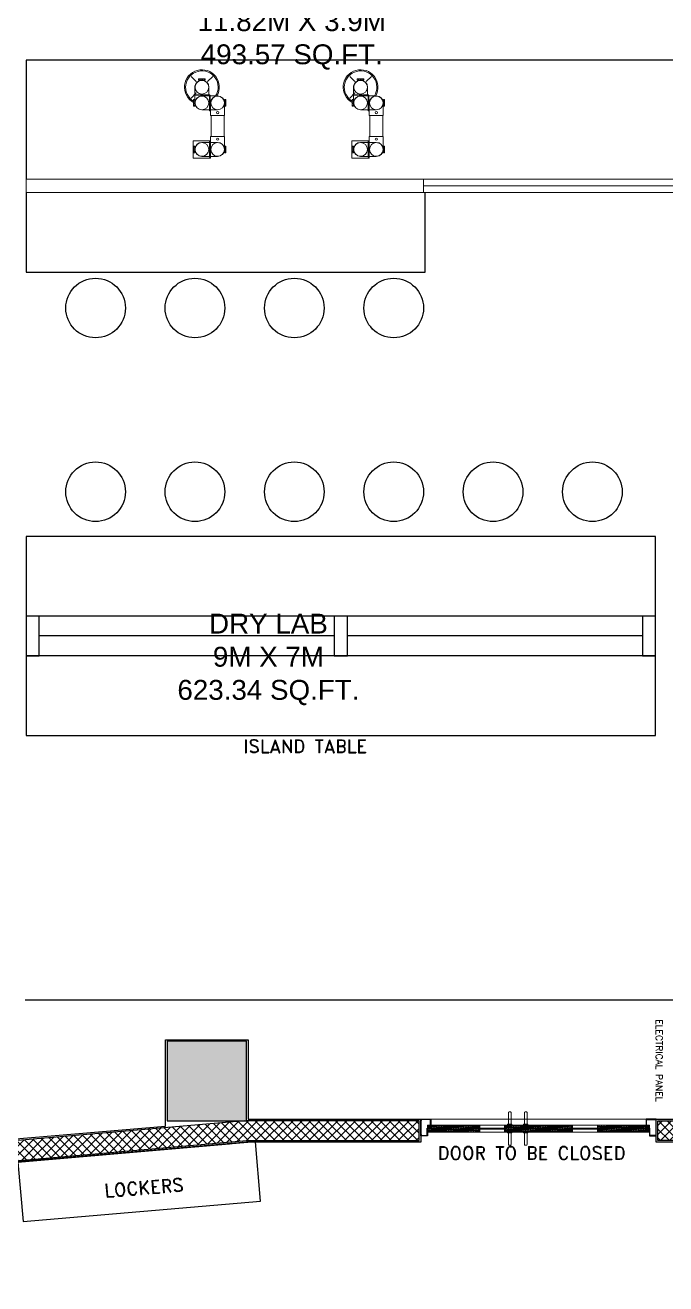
# Model space of a CAD drawing. Header units: millimetres. Extents: x -661525 to 498941, y 282148 to 1359693.
# Drawn here: x -242110 to -237275, y 608664 to 618165 of the extents above; entities that cross this region are included whole.
import ezdxf

# ---------------------------------------------------------------- set-up
doc = ezdxf.new("R2010")
doc.units = ezdxf.units.MM
doc.header["$LTSCALE"] = 2.5
doc.layers.get('0').update_dxf_attribs({"linetype": 'CONTINUOUS'})
doc.layers.get('DEFPOINTS').update_dxf_attribs({"linetype": 'CONTINUOUS'})
for name, color, linetype in [('A-ANNO-TEXT', 7, 'CONTINUOUS'), ('A-COLS', 7, 'CONTINUOUS'), ('A-COLS-PATT', 252, 'CONTINUOUS'), ('A-DOOR-JAMB', 8, 'CONTINUOUS'), ('A-WALL-2', 8, 'CONTINUOUS'), ('A-WALL-PATT-150', 8, 'CONTINUOUS'), ('A-WALL-PLAS', 8, 'CONTINUOUS'), ('DEMOLATION', 1, 'CONTINUOUS'), ('I-FURN', 14, 'CONTINUOUS')]:
    doc.layers.add(name, color=color, linetype=linetype)
for name, color, linetype, lineweight in [('DOORS', 10, 'CONTINUOUS', 9), ('EQUIPMENT', 8, 'CONTINUOUS', 9), ('partition', 6, 'CONTINUOUS', 18)]:
    doc.layers.add(name, color=color, linetype=linetype, lineweight=lineweight)
doc.styles.add('ROMAND', font='ROMAND')
pattern_1 = [(45.67827104, (1164065.1954, 690926.72), (-4.542966336, 4.43665999), []), (45.67827104, (1164069.685, 690926.773), (-4.542966336, 4.43665999), [7.937499506, -1.587499901, 0, -1.587499901])]
pattern_2 = [(90.678271, (1164079.775, 690926.72), (-12.69910933, -0.15033988), []), (90.678271, (1164086.05, 690933.145), (-12.69910933, -0.15033988), [6.349999605, -3.1749998])]
pattern_3 = [(90.678271, (1164065.194, 690926.719), (-12.69910933, -0.15033988), []), (90.678271, (1164071.469, 690933.144), (-12.69910933, -0.15033988), [6.349999605, -3.1749998])]
pattern_4 = [(180.67827104, (1164083.3507, 690923.2287), (0.028188727, -2.381083), []), (180.67827104, (1164082.146, 690924.4052), (0.028188727, -2.381083), [0, -2.381249852])]
pattern_5 = [(180.67827104, (1164065.1943, 690926.7188), (0.028188727, -2.381083), []), (180.67827104, (1164063.9897, 690927.8952), (0.028188727, -2.381083), [0, -2.381249852])]
pattern_6 = [(180.67827104, (1164065.1954, 690926.72), (0.028188727, -2.381083), []), (180.67827104, (1164063.9908, 690927.8964), (0.028188727, -2.381083), [0, -2.381249852])]

# ---------------------------------------------------------------- blocks, each defined once
blk = doc.blocks.new('door frame')
at = {"layer": 'A-DOOR-JAMB'}
blk.add_lwpolyline([(265482.3, 912565.9), (265492.3, 912565.9), (265492.3, 912563.9), (265484.3, 912563.9), (265484.3, 912517.9), (265539.3, 912517.9), (265539.3, 912492.9), (265605.3, 912492.9), (265605.3, 912563.9), (265597.3, 912563.9), (265597.3, 912565.9), (265607.3, 912565.9), (265607.3, 912490.9), (265537.3, 912490.9), (265537.3, 912515.9), (265482.3, 912515.9), (265482.3, 912565.9)], dxfattribs=at)
at = {"layer": 'DEFPOINTS'}
blk.add_lwpolyline([(265492.3, 912565.9), (265597.3, 912565.9)], dxfattribs=at)
blk = doc.blocks.new('DOOR HANDLE IN PLAN')
at = {"color": 0, "ltscale": 25}
for p, q in [((62658.6, 114796), (62658.6, 114806)), ((62663.6, 114811), (62758.6, 114811)), ((62758.6, 114791), (62663.6, 114791)), ((62752.6, 114817), (62758.6, 114817)), ((62752.6, 114817), (62752.6, 114785)), ((62752.6, 114785), (62758.6, 114785))]:
    blk.add_line(p, q, dxfattribs=at)
for centre, start, end in [((62663.6, 114806), 90, 180), ((62663.6, 114796), 180, 270)]:
    blk.add_arc(centre, 5, start, end, dxfattribs=at)
blk = doc.blocks.new('UJUJUJU')
at = {"color": 1, "lineweight": 0, "ltscale": 2}
for p, q in [((-63.2, 16.6), (-54.1, 16.6)), ((-63.2, 4.5), (-54.1, 4.5)), ((-51.4, 8.8), (-54.1, 8.8)), ((57.1, 52.7), (0, 52.7)), ((57.1, 59.4), (57.1, -59.4)), ((57.1, 59.4), (61.3, 59.4)), ((59.2, 59.4), (59.2, -59.4)), ((61.3, 59.4), (61.3, -59.4)), ((61.3, 52.7), (118.5, 52.7)), ((169.8, 8.8), (172.5, 8.8)), ((181.6, 16.6), (172.5, 16.6)), ((181.6, 4.5), (172.5, 4.5)), ((-63.2, -4.5), (-54.1, -4.5)), ((-63.2, -16.8), (-54.1, -16.8)), ((-51.4, -8.8), (-54.1, -8.8)), ((-52.7, -97.8), (-52.7, -8.8)), ((57.1, -52.7), (0, -52.7)), ((52.7, -97.8), (52.7, -65.8)), ((57.1, -59.4), (61.3, -59.4)), ((61.3, -52.7), (118.5, -52.7)), ((169.8, -8.8), (172.5, -8.8)), ((181.6, -4.5), (172.5, -4.5)), ((181.6, -16.8), (172.5, -16.8)), ((52.7, -97.8), (-52.7, -97.8)), ((-49.2, -97.8), (-49.2, -257.1)), ((49.2, -97.8), (49.2, -257.1)), ((-52.7, -351.1), (-52.7, -257.1)), ((52.7, -257.1), (-52.7, -257.1)), ((52.7, -351.1), (52.7, -257.1)), ((-63.2, -334.3), (-54.1, -334.3)), ((-63.2, -346.6), (-54.1, -346.6)), ((-63.2, -355.6), (-54.1, -355.6)), ((-63.2, -367.7), (-54.1, -367.7)), ((-51.4, -342.3), (-54.1, -342.3)), ((-51.4, -359.9), (-54.1, -359.9)), ((52.7, -298.4), (0, -298.4)), ((57.1, -298.4), (52.7, -298.4)), ((61.3, -291.7), (57.1, -291.7)), ((57.1, -410.5), (57.1, -291.7)), ((59.2, -410.5), (59.2, -291.7)), ((61.3, -410.5), (61.3, -291.7)), ((118.5, -298.4), (61.3, -298.4)), ((169.8, -342.3), (172.5, -342.3)), ((169.8, -359.9), (172.5, -359.9)), ((171.1, -359.9), (171.1, -408.2)), ((181.6, -334.3), (172.5, -334.3)), ((181.6, -346.6), (172.5, -346.6)), ((181.6, -355.6), (172.5, -355.6)), ((181.6, -367.7), (172.5, -367.7)), ((57.1, -403.8), (0, -403.8)), ((61.3, -410.5), (57.1, -410.5)), ((59.1, -410.5), (59.1, -412.4)), ((177.8, -412.4), (59.1, -412.4)), ((118.5, -403.8), (61.3, -403.8)), ((177.8, -408.2), (61.3, -408.2)), ((177.8, -410.3), (61.3, -410.3)), ((65.8, -412.4), (65.8, -469.6)), ((200.4, -387.6), (160.7, -427.3)), ((171.1, -412.4), (171.1, -469.6)), ((177.8, -408.2), (177.8, -412.4)), ((76.2, -511.8), (36.5, -551.5)), ((101.7, -532.7), (101.7, -523.6)), ((109.7, -520.9), (109.7, -523.6)), ((114, -532.7), (114, -523.6)), ((122.9, -532.7), (122.9, -523.6)), ((127.2, -520.9), (127.2, -523.6)), ((135, -532.7), (135, -523.6)), ((160.7, -511.8), (200.4, -551.5))]:
    blk.add_line(p, q, dxfattribs=at)
for points in [[(-54.1, -25.5), (-63.2, -25.5), (-63.2, 25.5), (-54.1, 25.5)], [(52.6, 65.8), (184.3, 65.8), (184.3, -65.8), (52.6, -65.8)], [(172.5, -25.5), (181.6, -25.5), (181.6, 25.5), (172.5, 25.5)], [(-54.1, -325.6), (-63.2, -325.6), (-63.2, -376.6), (-54.1, -376.6)], [(172.5, -325.6), (181.6, -325.6), (181.6, -376.6), (172.5, -376.6)], [(92.9, -523.6), (92.9, -532.7), (144, -532.7), (144, -523.6)]]:
    blk.add_lwpolyline(points, close=True, dxfattribs=at)
for centre, radius in [((0, 0), 51.4), ((118.5, 0), 51.4), ((0, -77.5), 8.42), ((0, -277.5), 8.42), ((0, -351.1), 51.4), ((118.5, -351.1), 51.4), ((118.5, -469.6), 51.4)]:
    blk.add_circle(centre, radius, dxfattribs=at)
for centre, radius, start, end in [((0, 0), 52.7, 90, 270), ((118.5, 0), 52.7, 270, 90), ((0, -351.1), 52.7, 90, 270), ((0, -351.1), 52.7, 180, 0), ((118.5, -469.6), 131.7, 150.03181, 61.32248), ((118.5, -469.6), 122.9, 147.64259, 59.05891), ((118.5, -351.1), 52.7, 270, 90), ((118.5, -469.6), 52.7, 145.01226, 34.24865), ((118.5, -469.6), 52.7, 180, 0), ((118.5, -469.6), 52.7, 270, 0)]:
    blk.add_arc(centre, radius, start, end, dxfattribs=at)

msp = doc.modelspace()

# ---------------------------------------------------------------- hatches: boundary and pattern name
at = {"layer": 'A-COLS-PATT'}
h = msp.add_hatch(color=256, dxfattribs=at)
h.dxf.hatch_style = 1
h.paths.add_polyline_path([(-240439.7, 610494.6), (-241039.7, 610494.6), (-241039.7, 609894.6), (-240439.7, 609894.6)])
at = {"layer": 'A-WALL-PATT-150'}
h = msp.add_hatch(dxfattribs=at)
h.set_pattern_fill('ANSI37', color=254, scale=15, angle=360, style=0)
h.set_pattern_definition([(45, (-236439.734, 609744.8), (-33.676, 33.676), []), (135, (-236439.734, 609744.8), (-33.676, -33.676), [])])
h.paths.add_polyline_path([(-236439.7, 610241), (-236589.7, 610241), (-236589.7, 609894.8), (-236889.7, 609894.8), (-236889.7, 610241), (-237039.7, 610241), (-237039.7, 609894.8), (-237335.5, 609894.8), (-237335.5, 609744.8), (-236589.2, 609744.8), (-236439.7, 609744.8)])
h = msp.add_hatch(dxfattribs=at)
h.set_pattern_fill('ANSI37', color=254, scale=15, angle=360, style=0)
h.set_pattern_definition([(45, (95585.91, -161090.75), (-33.6759605, 33.6759605), []), (135, (95585.91, -161090.75), (-33.6759605, -33.6759605), [])])
h.paths.add_polyline_path([(-242197.2, 609743), (-242184.2, 609593.6), (-240439.7, 609744.8), (-239135.5, 609744.8), (-239135.5, 609894.8), (-240439.7, 609895.4)])
at = {"layer": 'DEMOLATION'}
h = msp.add_hatch(dxfattribs=at)
h.set_pattern_fill('ANSI31', color=3, scale=5)
h.set_pattern_definition([(45, (-237975.168, 609285.338), (-11.22532, 11.22532), [])])
h.paths.add_polyline_path([(-231460.7, 608663.9), (-229995.5, 608982.1), (-230034.3, 609163.1), (-231499.9, 608843.4)])
edge = h.paths.add_edge_path()
edge.add_line((-245954.8, 609434.2), (-245311.3, 609489.2))
edge.add_line((-245311.3, 609489.2), (-245296.4, 609317.3))
edge.add_line((-245296.4, 609317.3), (-245939.9, 609261.7))
edge.add_line((-245939.9, 609261.7), (-245951.8, 609434.4))
h.paths.add_polyline_path([(-237347.5, 609906.8), (-237347.5, 609732.8), (-237347.4, 609732.8), (-237347.4, 609906.8)])
at = {"layer": 'DOORS', "ltscale": 25}
h = msp.add_hatch(dxfattribs=at)
h.set_pattern_fill('ANSI33', color=256, scale=2.4, angle=225.67827, style=0)
h.set_pattern_definition(pattern_2)
h.paths.add_polyline_path([(-239073.4, 609860.8), (-239067.4, 609860.8), (-239067.4, 609810.8), (-239073.4, 609810.8)], flags=17)
h.paths.add_polyline_path([(-239073.4, 609810.8), (-238685.5, 609810.8), (-238685.5, 609860.8), (-239073.4, 609860.8)])
at = {"layer": 'DOORS', "linetype": 'ByBlock'}
h = msp.add_hatch(dxfattribs=at)
h.set_pattern_fill('SACNCR', color=5, scale=1.2, angle=315.67827, style=0)
h.set_pattern_definition(pattern_4)
h.paths.add_polyline_path([(-239073.4, 609860.8), (-239067.4, 609860.8), (-239067.4, 609810.8), (-239073.4, 609810.8)])
at = {"layer": 'DOORS', "ltscale": 25}
h = msp.add_hatch(dxfattribs=at)
h.set_pattern_fill('ANSI33', color=5, scale=2.4, angle=225.67827, style=0)
h.set_pattern_definition(pattern_2)
h.paths.add_polyline_path([(-239073.4, 609860.8), (-239067.4, 609860.8), (-239067.4, 609810.8), (-239073.4, 609810.8)], flags=17)
h.paths.add_polyline_path([(-239073.4, 609810.8), (-238685.5, 609810.8), (-238685.5, 609860.8), (-239073.4, 609860.8)])
at = {"layer": 'DOORS', "linetype": 'ByBlock'}
h = msp.add_hatch(dxfattribs=at)
h.set_pattern_fill('SACNCR', color=5, scale=1.2, angle=315.67827, style=0)
h.set_pattern_definition(pattern_4)
h.paths.add_polyline_path([(-239073.4, 609860.8), (-239067.4, 609860.8), (-239067.4, 609810.8), (-239073.4, 609810.8)])
at = {"layer": 'DOORS'}
h = msp.add_hatch(dxfattribs=at)
h.set_pattern_fill('SACNCR', color=34, scale=1.2, angle=315.67827, style=0)
h.set_pattern_definition(pattern_6)
h.paths.add_polyline_path([(-238685.5, 609812.8), (-238685.5, 609812.8), (-238682.5, 609812.8), (-238682.5, 609809.8), (-238679.5, 609809.8), (-238679.5, 609831.8), (-238685.5, 609831.8)])
h.paths.add_polyline_path([(-238685.5, 609858.8), (-238685.5, 609858.8), (-238682.5, 609858.8), (-238682.5, 609861.8), (-238679.5, 609861.8), (-238679.5, 609839.8), (-238685.5, 609839.8)])
h.paths.add_polyline_path([(-238485.5, 609812.8), (-238485.5, 609812.8), (-238488.5, 609812.8), (-238488.5, 609809.8), (-238491.5, 609809.8), (-238491.5, 609831.8), (-238485.5, 609831.8)])
h.paths.add_polyline_path([(-238485.5, 609858.8), (-238485.5, 609858.8), (-238488.5, 609858.8), (-238488.5, 609861.8), (-238491.5, 609861.8), (-238491.5, 609839.8), (-238485.5, 609839.8)])
at = {"layer": 'DOORS', "linetype": 'ByBlock'}
h = msp.add_hatch(dxfattribs=at)
h.set_pattern_fill('SACNCR', color=5, scale=1.2, angle=315.67827, style=0)
h.set_pattern_definition(pattern_6)
h.paths.add_polyline_path([(-238685.5, 609812.8), (-238685.5, 609812.8), (-238682.5, 609812.8), (-238682.5, 609809.8), (-238679.5, 609809.8), (-238679.5, 609831.8), (-238685.5, 609831.8)])
h.paths.add_polyline_path([(-238685.5, 609858.8), (-238685.5, 609858.8), (-238682.5, 609858.8), (-238682.5, 609861.8), (-238679.5, 609861.8), (-238679.5, 609839.8), (-238685.5, 609839.8)])
h.paths.add_polyline_path([(-238485.5, 609812.8), (-238485.5, 609812.8), (-238488.5, 609812.8), (-238488.5, 609809.8), (-238491.5, 609809.8), (-238491.5, 609831.8), (-238485.5, 609831.8)])
h.paths.add_polyline_path([(-238485.5, 609858.8), (-238485.5, 609858.8), (-238488.5, 609858.8), (-238488.5, 609861.8), (-238491.5, 609861.8), (-238491.5, 609839.8), (-238485.5, 609839.8)])
at = {"layer": 'DOORS', "ltscale": 25}
h = msp.add_hatch(dxfattribs=at)
h.set_pattern_fill('ANSI35', color=252, scale=1.2, angle=180.67827, style=0)
h.set_pattern_definition(pattern_1)
h.paths.add_polyline_path([(-238620.6, 609831.8), (-238487, 609831.8), (-238485.5, 609833.3), (-238485.5, 609838.3), (-238487, 609839.8), (-238684, 609839.8), (-238685.5, 609838.3), (-238685.5, 609833.3), (-238684, 609831.8)])
h = msp.add_hatch(dxfattribs=at)
h.set_pattern_fill('ANSI35', color=252, scale=1.2, angle=180.67827, style=0)
h.set_pattern_definition(pattern_1)
h.paths.add_polyline_path([(-238620.6, 609831.8), (-238487, 609831.8), (-238485.5, 609833.3), (-238485.5, 609838.3), (-238487, 609839.8), (-238684, 609839.8), (-238685.5, 609838.3), (-238685.5, 609833.3), (-238684, 609831.8)])
h = msp.add_hatch(dxfattribs=at)
h.set_pattern_fill('ANSI33', color=5, scale=2.4, angle=225.67827, style=0)
h.set_pattern_definition(pattern_3)
h.paths.add_polyline_path([(-238485.5, 609860.8), (-238485.5, 609810.8), (-238235.5, 609810.8), (-238235.5, 609860.8), (-238485.5, 609860.8)])
h.paths.add_polyline_path([(-238235.5, 609860.8), (-238241.5, 609860.8), (-238241.5, 609810.8), (-238235.5, 609810.8)], flags=17)
h = msp.add_hatch(dxfattribs=at)
h.set_pattern_fill('ANSI33', color=5, scale=2.4, angle=225.67827, style=0)
h.set_pattern_definition(pattern_3)
h.paths.add_polyline_path([(-238485.5, 609860.8), (-238485.5, 609810.8), (-238235.5, 609810.8), (-238235.5, 609860.8), (-238485.5, 609860.8)])
h.paths.add_polyline_path([(-238235.5, 609860.8), (-238241.5, 609860.8), (-238241.5, 609810.8), (-238235.5, 609810.8)], flags=17)
at = {"layer": 'DOORS', "linetype": 'ByBlock'}
h = msp.add_hatch(dxfattribs=at)
h.set_pattern_fill('SACNCR', color=5, scale=1.2, angle=315.67827, style=0)
h.set_pattern_definition(pattern_5)
h.paths.add_polyline_path([(-238235.5, 609860.8), (-238241.5, 609860.8), (-238241.5, 609810.8), (-238235.5, 609810.8)])
h = msp.add_hatch(dxfattribs=at)
h.set_pattern_fill('SACNCR', color=5, scale=1.2, angle=315.67827, style=0)
h.set_pattern_definition(pattern_5)
h.paths.add_polyline_path([(-238235.5, 609860.8), (-238241.5, 609860.8), (-238241.5, 609810.8), (-238235.5, 609810.8)])
at = {"layer": 'DOORS', "ltscale": 25}
h = msp.add_hatch(dxfattribs=at)
h.set_pattern_fill('ANSI33', color=5, scale=2.4, angle=225.67827, style=0)
h.set_pattern_definition(pattern_3)
h.paths.add_polyline_path([(-237985.5, 609860.8), (-237985.5, 609810.8), (-238235.5, 609810.8), (-238235.5, 609860.8), (-237985.5, 609860.8)])
h.paths.add_polyline_path([(-238235.5, 609860.8), (-238229.5, 609860.8), (-238229.5, 609810.8), (-238235.5, 609810.8)], flags=17)
at = {"layer": 'DOORS', "linetype": 'ByBlock'}
h = msp.add_hatch(dxfattribs=at)
h.set_pattern_fill('SACNCR', color=5, scale=1.2, angle=315.67827, style=0)
h.set_pattern_definition(pattern_5)
h.paths.add_polyline_path([(-238235.5, 609860.8), (-238229.5, 609860.8), (-238229.5, 609810.8), (-238235.5, 609810.8)])
at = {"layer": 'DOORS', "ltscale": 25}
h = msp.add_hatch(dxfattribs=at)
h.set_pattern_fill('ANSI33', color=5, scale=2.4, angle=225.67827, style=0)
h.set_pattern_definition(pattern_3)
h.paths.add_polyline_path([(-237985.4, 609860.8), (-237985.4, 609810.8), (-238235.4, 609810.8), (-238235.4, 609860.8), (-237985.4, 609860.8)])
h.paths.add_polyline_path([(-238235.4, 609860.8), (-238229.4, 609860.8), (-238229.4, 609810.8), (-238235.4, 609810.8)], flags=17)
at = {"layer": 'DOORS'}
h = msp.add_hatch(dxfattribs=at)
h.set_pattern_fill('SACNCR', color=34, scale=1.2, angle=315.67827, style=0)
h.set_pattern_definition(pattern_5)
h.paths.add_polyline_path([(-238235.4, 609860.8), (-238229.4, 609860.8), (-238229.4, 609810.8), (-238235.4, 609810.8)])
at = {"layer": 'DOORS', "linetype": 'ByBlock'}
h = msp.add_hatch(dxfattribs=at)
h.set_pattern_fill('SACNCR', color=5, scale=1.2, angle=315.67827, style=0)
h.set_pattern_definition(pattern_6)
h.paths.add_polyline_path([(-237785.5, 609812.8), (-237785.5, 609812.8), (-237788.5, 609812.8), (-237788.5, 609809.8), (-237791.5, 609809.8), (-237791.5, 609831.8), (-237785.5, 609831.8)])
h.paths.add_polyline_path([(-237785.5, 609858.8), (-237785.5, 609858.8), (-237788.5, 609858.8), (-237788.5, 609861.8), (-237791.5, 609861.8), (-237791.5, 609839.8), (-237785.5, 609839.8)])
h.paths.add_polyline_path([(-237985.5, 609812.8), (-237985.5, 609812.8), (-237982.5, 609812.8), (-237982.5, 609809.8), (-237979.5, 609809.8), (-237979.5, 609831.8), (-237985.5, 609831.8)])
h.paths.add_polyline_path([(-237985.5, 609858.8), (-237985.5, 609858.8), (-237982.5, 609858.8), (-237982.5, 609861.8), (-237979.5, 609861.8), (-237979.5, 609839.8), (-237985.5, 609839.8)])
at = {"layer": 'DOORS', "ltscale": 25}
h = msp.add_hatch(dxfattribs=at)
h.set_pattern_fill('ANSI35', color=252, scale=1.2, angle=180.67827, style=0)
h.set_pattern_definition(pattern_1)
h.paths.add_polyline_path([(-237850.4, 609831.8), (-237984, 609831.8), (-237985.5, 609833.3), (-237985.5, 609838.3), (-237984, 609839.8), (-237787, 609839.8), (-237785.5, 609838.3), (-237785.5, 609833.3), (-237787, 609831.8)])
at = {"layer": 'DOORS', "linetype": 'ByBlock'}
h = msp.add_hatch(dxfattribs=at)
h.set_pattern_fill('SACNCR', color=256, scale=1.2, angle=315.67827, style=0)
h.set_pattern_definition(pattern_6)
h.paths.add_polyline_path([(-237785.4, 609812.8), (-237785.4, 609812.8), (-237788.4, 609812.8), (-237788.4, 609809.8), (-237791.4, 609809.8), (-237791.4, 609831.8), (-237785.4, 609831.8)])
h.paths.add_polyline_path([(-237785.4, 609858.8), (-237785.4, 609858.8), (-237788.4, 609858.8), (-237788.4, 609861.8), (-237791.4, 609861.8), (-237791.4, 609839.8), (-237785.4, 609839.8)])
h.paths.add_polyline_path([(-237985.4, 609812.8), (-237985.4, 609812.8), (-237982.4, 609812.8), (-237982.4, 609809.8), (-237979.4, 609809.8), (-237979.4, 609831.8), (-237985.4, 609831.8)])
h.paths.add_polyline_path([(-237985.4, 609858.8), (-237985.4, 609858.8), (-237982.4, 609858.8), (-237982.4, 609861.8), (-237979.4, 609861.8), (-237979.4, 609839.8), (-237985.4, 609839.8)])
at = {"layer": 'DOORS', "ltscale": 25}
h = msp.add_hatch(dxfattribs=at)
h.set_pattern_fill('ANSI35', color=252, scale=1.2, angle=180.67827, style=0)
h.set_pattern_definition(pattern_1)
h.paths.add_polyline_path([(-237850.3, 609831.8), (-237983.9, 609831.8), (-237985.4, 609833.3), (-237985.4, 609838.3), (-237983.9, 609839.8), (-237786.9, 609839.8), (-237785.4, 609838.3), (-237785.4, 609833.3), (-237786.9, 609831.8)])
h = msp.add_hatch(dxfattribs=at)
h.set_pattern_fill('ANSI33', color=5, scale=2.4, angle=225.67827, style=0)
h.set_pattern_definition(pattern_2)
h.paths.add_polyline_path([(-237397.5, 609860.8), (-237403.5, 609860.8), (-237403.5, 609810.8), (-237397.5, 609810.8)], flags=17)
h.paths.add_polyline_path([(-237397.5, 609810.8), (-237785.5, 609810.8), (-237785.5, 609860.8), (-237397.5, 609860.8)])
h = msp.add_hatch(dxfattribs=at)
h.set_pattern_fill('ANSI33', color=256, scale=2.4, angle=225.67827, style=0)
h.set_pattern_definition(pattern_2)
h.paths.add_polyline_path([(-237397.5, 609860.8), (-237403.5, 609860.8), (-237403.5, 609810.8), (-237397.5, 609810.8)], flags=17)
h.paths.add_polyline_path([(-237397.5, 609810.8), (-237785.4, 609810.8), (-237785.4, 609860.8), (-237397.5, 609860.8)])
at = {"layer": 'DOORS', "linetype": 'ByBlock'}
h = msp.add_hatch(dxfattribs=at)
h.set_pattern_fill('SACNCR', color=256, scale=1.2, angle=315.67827, style=0)
h.set_pattern_definition(pattern_4)
h.paths.add_polyline_path([(-237397.5, 609860.8), (-237403.5, 609860.8), (-237403.5, 609810.8), (-237397.5, 609810.8)])
h = msp.add_hatch(dxfattribs=at)
h.set_pattern_fill('SACNCR', color=5, scale=1.2, angle=315.67827, style=0)
h.set_pattern_definition(pattern_4)
h.paths.add_polyline_path([(-237397.5, 609860.8), (-237403.5, 609860.8), (-237403.5, 609810.8), (-237397.5, 609810.8)])

# ---------------------------------------------------------------- linework, layer by layer
at = {"layer": 'A-COLS'}
msp.add_lwpolyline([(-240439.7, 610494.6), (-241039.7, 610494.6), (-241039.7, 609894.6), (-240439.7, 609894.6)], close=True, dxfattribs=at)
at = {"layer": 'A-WALL-2'}
msp.add_line((-240452.7, 609894.2), (-242197.2, 609743), dxfattribs=at)
for points in [[(-242184.2, 609593.5), (-240439.7, 609744.8), (-239135.5, 609744.8), (-239135.5, 609894.8), (-240439.7, 609894.8)], [(-236589.2, 609744.8), (-237335.5, 609744.8), (-237335.5, 609894.8), (-237039.7, 609894.8)]]:
    msp.add_lwpolyline(points, dxfattribs=at)
at = {"layer": 'A-WALL-PLAS'}
for p, q in [((-237347.5, 609732.8), (-237347.5, 609906.8)), ((-242210.4, 609754.8), (-241051.7, 609854.4)), ((-242195.1, 609580.6), (-240568.5, 609721.6))]:
    msp.add_line(p, q, dxfattribs=at)
for points in [[(-241051.7, 609854.4), (-241051.7, 610506.6), (-240427.7, 610506.6), (-240427.7, 609906.8), (-239123.5, 609906.8), (-239123.5, 609732.8), (-240439.2, 609732.8), (-242183.2, 609581.6)], [(-237347.5, 609906.8), (-237051.7, 609906.8)], [(-236601.5, 609732.8), (-237347.5, 609732.8)]]:
    msp.add_lwpolyline(points, dxfattribs=at)
at = {"layer": 'DOORS', "color": 8, "linetype": 'ByBlock'}
for p, q in [((-237422.5, 609906.8), (-239048.5, 609906.8)), ((-237422.4, 609906.8), (-239048.4, 609906.8))]:
    msp.add_line(p, q, dxfattribs=at)
at = {"layer": 'DOORS', "color": 34}
for points in [[(-238685.5, 609860.8), (-238685.5, 609861.8), (-239073.4, 609861.8), (-239073.4, 609860.8)], [(-238685.5, 609860.8), (-238685.5, 609861.8), (-239073.4, 609861.8), (-239073.4, 609860.8)], [(-239073.4, 609810.8), (-238685.5, 609810.8), (-238685.5, 609860.8), (-239073.4, 609860.8), (-239073.4, 609810.8)], [(-239073.4, 609860.8), (-239067.4, 609860.8), (-239067.4, 609810.8), (-239073.4, 609810.8), (-239073.4, 609860.8)], [(-239073.4, 609810.8), (-238685.5, 609810.8), (-238685.5, 609860.8), (-239073.4, 609860.8), (-239073.4, 609810.8)], [(-239073.4, 609860.8), (-239067.4, 609860.8), (-239067.4, 609810.8), (-239073.4, 609810.8), (-239073.4, 609860.8)], [(-239073.4, 609810.8), (-239073.4, 609809.8), (-238685.5, 609809.8), (-238685.5, 609810.8)], [(-239073.4, 609810.8), (-239073.4, 609809.8), (-238685.5, 609809.8), (-238685.5, 609810.8)], [(-238685.5, 609858.8), (-238685.5, 609858.8), (-238682.5, 609858.8), (-238682.5, 609861.8), (-238679.5, 609861.8), (-238679.5, 609839.8), (-238685.5, 609839.8), (-238685.5, 609858.8)], [(-238685.5, 609858.8), (-238685.5, 609858.8), (-238682.5, 609858.8), (-238682.5, 609861.8), (-238679.5, 609861.8), (-238679.5, 609839.8), (-238685.5, 609839.8), (-238685.5, 609858.8)], [(-238685.5, 609812.8), (-238685.5, 609812.8), (-238682.5, 609812.8), (-238682.5, 609809.8), (-238679.5, 609809.8), (-238679.5, 609831.8), (-238685.5, 609831.8), (-238685.5, 609812.8)], [(-238685.5, 609812.8), (-238685.5, 609812.8), (-238682.5, 609812.8), (-238682.5, 609809.8), (-238679.5, 609809.8), (-238679.5, 609831.8), (-238685.5, 609831.8), (-238685.5, 609812.8)], [(-238485.5, 609858.8), (-238485.5, 609858.8), (-238488.5, 609858.8), (-238488.5, 609861.8), (-238491.5, 609861.8), (-238491.5, 609839.8), (-238485.5, 609839.8), (-238485.5, 609858.8)], [(-238485.5, 609858.8), (-238485.5, 609858.8), (-238488.5, 609858.8), (-238488.5, 609861.8), (-238491.5, 609861.8), (-238491.5, 609839.8), (-238485.5, 609839.8), (-238485.5, 609858.8)], [(-238485.5, 609812.8), (-238485.5, 609812.8), (-238488.5, 609812.8), (-238488.5, 609809.8), (-238491.5, 609809.8), (-238491.5, 609831.8), (-238485.5, 609831.8), (-238485.5, 609812.8)], [(-238485.5, 609812.8), (-238485.5, 609812.8), (-238488.5, 609812.8), (-238488.5, 609809.8), (-238491.5, 609809.8), (-238491.5, 609831.8), (-238485.5, 609831.8), (-238485.5, 609812.8)], [(-238235.5, 609860.8), (-238235.5, 609861.8), (-238485.5, 609861.8), (-238485.5, 609860.8)], [(-238235.5, 609860.8), (-238235.5, 609861.8), (-238485.5, 609861.8), (-238485.5, 609860.8)], [(-238485.5, 609810.8), (-238485.5, 609809.8), (-238235.5, 609809.8), (-238235.5, 609810.8)], [(-238485.5, 609810.8), (-238485.5, 609809.8), (-238235.5, 609809.8), (-238235.5, 609810.8)], [(-238235.5, 609860.8), (-238241.5, 609860.8), (-238241.5, 609810.8), (-238235.5, 609810.8), (-238235.5, 609860.8)], [(-238235.5, 609860.8), (-238241.5, 609860.8), (-238241.5, 609810.8), (-238235.5, 609810.8), (-238235.5, 609860.8)], [(-238235.5, 609860.8), (-238235.5, 609861.8), (-237985.5, 609861.8), (-237985.5, 609860.8)], [(-238235.5, 609860.8), (-238229.5, 609860.8), (-238229.5, 609810.8), (-238235.5, 609810.8), (-238235.5, 609860.8)], [(-237985.5, 609810.8), (-237985.5, 609809.8), (-238235.5, 609809.8), (-238235.5, 609810.8)], [(-238235.4, 609860.8), (-238235.4, 609861.8), (-237985.4, 609861.8), (-237985.4, 609860.8)], [(-238235.4, 609860.8), (-238229.4, 609860.8), (-238229.4, 609810.8), (-238235.4, 609810.8), (-238235.4, 609860.8)], [(-237985.4, 609810.8), (-237985.4, 609809.8), (-238235.4, 609809.8), (-238235.4, 609810.8)], [(-237985.5, 609858.8), (-237985.5, 609858.8), (-237982.5, 609858.8), (-237982.5, 609861.8), (-237979.5, 609861.8), (-237979.5, 609839.8), (-237985.5, 609839.8), (-237985.5, 609858.8)], [(-237985.5, 609812.8), (-237985.5, 609812.8), (-237982.5, 609812.8), (-237982.5, 609809.8), (-237979.5, 609809.8), (-237979.5, 609831.8), (-237985.5, 609831.8), (-237985.5, 609812.8)], [(-237985.4, 609858.8), (-237985.4, 609858.8), (-237982.4, 609858.8), (-237982.4, 609861.8), (-237979.4, 609861.8), (-237979.4, 609839.8), (-237985.4, 609839.8), (-237985.4, 609858.8)], [(-237985.4, 609812.8), (-237985.4, 609812.8), (-237982.4, 609812.8), (-237982.4, 609809.8), (-237979.4, 609809.8), (-237979.4, 609831.8), (-237985.4, 609831.8), (-237985.4, 609812.8)], [(-237785.5, 609858.8), (-237785.5, 609858.8), (-237788.5, 609858.8), (-237788.5, 609861.8), (-237791.5, 609861.8), (-237791.5, 609839.8), (-237785.5, 609839.8), (-237785.5, 609858.8)], [(-237785.5, 609812.8), (-237785.5, 609812.8), (-237788.5, 609812.8), (-237788.5, 609809.8), (-237791.5, 609809.8), (-237791.5, 609831.8), (-237785.5, 609831.8), (-237785.5, 609812.8)], [(-237785.4, 609858.8), (-237785.4, 609858.8), (-237788.4, 609858.8), (-237788.4, 609861.8), (-237791.4, 609861.8), (-237791.4, 609839.8), (-237785.4, 609839.8), (-237785.4, 609858.8)], [(-237785.4, 609812.8), (-237785.4, 609812.8), (-237788.4, 609812.8), (-237788.4, 609809.8), (-237791.4, 609809.8), (-237791.4, 609831.8), (-237785.4, 609831.8), (-237785.4, 609812.8)], [(-237785.5, 609860.8), (-237785.5, 609861.8), (-237397.5, 609861.8), (-237397.5, 609860.8)], [(-237397.5, 609810.8), (-237785.5, 609810.8), (-237785.5, 609860.8), (-237397.5, 609860.8), (-237397.5, 609810.8)], [(-237397.5, 609810.8), (-237397.5, 609809.8), (-237785.5, 609809.8), (-237785.5, 609810.8)], [(-237785.4, 609860.8), (-237785.4, 609861.8), (-237397.5, 609861.8), (-237397.5, 609860.8)], [(-237397.5, 609810.8), (-237785.4, 609810.8), (-237785.4, 609860.8), (-237397.5, 609860.8), (-237397.5, 609810.8)], [(-237397.5, 609810.8), (-237397.5, 609809.8), (-237785.4, 609809.8), (-237785.4, 609810.8)], [(-237397.5, 609860.8), (-237403.5, 609860.8), (-237403.5, 609810.8), (-237397.5, 609810.8), (-237397.5, 609860.8)], [(-237397.5, 609860.8), (-237403.5, 609860.8), (-237403.5, 609810.8), (-237397.5, 609810.8), (-237397.5, 609860.8)]]:
    msp.add_lwpolyline(points, dxfattribs=at)
at = {"layer": 'DOORS', "color": 8}
for points in [[(-238485.5, 609861.8), (-238685.5, 609861.8)], [(-238485.5, 609861.8), (-238685.5, 609861.8)], [(-238685.5, 609809.8), (-238485.5, 609809.8)], [(-238685.5, 609809.8), (-238485.5, 609809.8)], [(-237985.5, 609861.8), (-237785.5, 609861.8)], [(-237785.5, 609809.8), (-237985.5, 609809.8)], [(-237985.4, 609861.8), (-237785.4, 609861.8)], [(-237785.4, 609809.8), (-237985.4, 609809.8)]]:
    msp.add_lwpolyline(points, dxfattribs=at)
at = {"layer": 'DOORS', "ltscale": 25}
msp.add_lwpolyline([(-238620.6, 609831.8), (-238487, 609831.8), (-238485.5, 609833.3), (-238485.5, 609838.3), (-238487, 609839.8), (-238684, 609839.8), (-238685.5, 609838.3), (-238685.5, 609833.3), (-238684, 609831.8), (-238620.6, 609831.8)], dxfattribs=at)
at = {"layer": 'DOORS', "color": 8, "ltscale": 25}
for points in [[(-238620.6, 609831.8), (-238487, 609831.8), (-238485.5, 609833.3), (-238485.5, 609838.3), (-238487, 609839.8), (-238684, 609839.8), (-238685.5, 609838.3), (-238685.5, 609833.3), (-238684, 609831.8), (-238620.6, 609831.8)], [(-237850.4, 609831.8), (-237984, 609831.8), (-237985.5, 609833.3), (-237985.5, 609838.3), (-237984, 609839.8), (-237787, 609839.8), (-237785.5, 609838.3), (-237785.5, 609833.3), (-237787, 609831.8), (-237850.4, 609831.8)], [(-237850.3, 609831.8), (-237983.9, 609831.8), (-237985.4, 609833.3), (-237985.4, 609838.3), (-237983.9, 609839.8), (-237786.9, 609839.8), (-237785.4, 609838.3), (-237785.4, 609833.3), (-237786.9, 609831.8), (-237850.3, 609831.8)]]:
    msp.add_lwpolyline(points, dxfattribs=at)
at = {"layer": 'DOORS', "color": 34}
for points in [[(-238485.5, 609860.8), (-238485.5, 609810.8), (-238235.5, 609810.8), (-238235.5, 609860.8), (-238485.5, 609860.8)], [(-238485.5, 609860.8), (-238485.5, 609810.8), (-238235.5, 609810.8), (-238235.5, 609860.8), (-238485.5, 609860.8)], [(-237985.5, 609860.8), (-237985.5, 609810.8), (-238235.5, 609810.8), (-238235.5, 609860.8), (-237985.5, 609860.8)], [(-237985.4, 609860.8), (-237985.4, 609810.8), (-238235.4, 609810.8), (-238235.4, 609860.8), (-237985.4, 609860.8)]]:
    msp.add_lwpolyline(points, close=True, dxfattribs=at)
at = {"layer": 'I-FURN'}
for p, q in [((-233051.7, 617901.4), (-242103.7, 617901.4)), ((-242103.7, 617901.4), (-242103.7, 617001.4)), ((-242103.7, 616901.4), (-242103.7, 616301.4)), ((-239090.6, 616301.4), (-239090.6, 616901.4)), ((-242103.7, 616301.4), (-239090.6, 616301.4)), ((-242110.4, 610806.8), (-237051.7, 610806.8))]:
    msp.add_line(p, q, dxfattribs=at)
at = {"layer": 'I-FURN', "color": 8}
for p, q in [((-237351.7, 613704.1), (-242103.7, 613704.1)), ((-239777.7, 613554.1), (-242003.7, 613554.1)), ((-237451.7, 613554.1), (-239677.7, 613554.1)), ((-237351.7, 613404.1), (-242103.7, 613404.1))]:
    msp.add_line(p, q, dxfattribs=at)
at = {"layer": 'I-FURN'}
for points in [[(-242103.7, 614304.1), (-242103.7, 612804.1), (-237351.7, 612804.1), (-237351.7, 614304.1)], [(-242164.7, 609583.2), (-242126.5, 609134.9), (-240333, 609287.7), (-240371.2, 609736)]]:
    msp.add_lwpolyline(points, close=True, dxfattribs=at)
at = {"layer": 'I-FURN', "color": 5}
for points in [[(-242003.7, 613404.1), (-242003.7, 613704.1), (-242103.7, 613704.1), (-242103.7, 613404.1)], [(-239677.7, 613404.1), (-239677.7, 613704.1), (-239777.7, 613704.1), (-239777.7, 613404.1)], [(-237351.7, 613404.1), (-237351.7, 613704.1), (-237451.7, 613704.1), (-237451.7, 613404.1)]]:
    msp.add_lwpolyline(points, close=True, dxfattribs=at)
at = {"layer": 'I-FURN', "color": 8}
for centre in [(-241578.7, 616029.9), (-240828.7, 616029.9), (-240078.7, 616029.9), (-239328.7, 616029.9), (-241578.7, 614642.6), (-240828.7, 614642.6), (-240078.7, 614642.6), (-239328.7, 614642.6), (-238578.7, 614642.6), (-237828.7, 614642.6)]:
    msp.add_circle(centre, 225, dxfattribs=at)
at = {"layer": 'partition'}
for p, q in [((-242103.7, 617002.4), (-233051.7, 617002.4)), ((-242103.7, 617002.4), (-242103.7, 616902.4)), ((-239103.6, 617002.4), (-239103.6, 616902.4)), ((-242103.7, 616902.4), (-233051.7, 616902.4))]:
    msp.add_line(p, q, dxfattribs=at)
at = {"layer": 'partition', "color": 4}
msp.add_line((-236301.7, 616952.4), (-239103.6, 616952.4), dxfattribs=at)

# ---------------------------------------------------------------- block references
at = {"layer": 'DOORS', "rotation": 89.99999999998205}
for p in [(673442.4, 344299.5), (673442.5, 344299.5)]:
    msp.add_blockref('door frame', p, dxfattribs=at)
at = {"layer": 'DOORS', "color": 8, "xscale": -1, "rotation": 90.00013040633839}
for p in [(-123652.3, 672620.6), (-123652.3, 672620.7)]:
    msp.add_blockref('DOOR HANDLE IN PLAN', p, dxfattribs=at)
at = {"layer": 'DOORS', "color": 8, "rotation": 269.9998695936615}
for p in [(-353132.7, 672620.6), (-353132.8, 672620.7)]:
    msp.add_blockref('DOOR HANDLE IN PLAN', p, dxfattribs=at)
at = {"layer": 'DOORS', "xscale": -1, "rotation": 270.000000000018}
for p in [(-1149913.5, 344299.5), (-1149913.4, 344299.5)]:
    msp.add_blockref('door frame', p, dxfattribs=at)
at = {"layer": 'DOORS', "color": 8, "extrusion": (0, 0, -1), "xscale": -1, "zscale": -0.999999937811624, "rotation": 269.9998695936435}
msp.add_blockref('DOOR HANDLE IN PLAN', (123652, 547051.5), dxfattribs=at)
msp.add_blockref('DOOR HANDLE IN PLAN', (123652, 547051.5), dxfattribs=at)
at = {"layer": 'DOORS', "color": 8, "extrusion": (0, 0, -1), "zscale": -0.999999937811624, "rotation": 90.00013040635643}
for p in [(353133, 547051.5), (353133.1, 547051.5)]:
    msp.add_blockref('DOOR HANDLE IN PLAN', p, dxfattribs=at)
at = {"layer": 'EQUIPMENT', "color": 0, "lineweight": 0, "xscale": 1.000002026557922, "rotation": 180}
for p in [(-240657.8, 617227.1), (-239460.1, 617227.1)]:
    msp.add_blockref('UJUJUJU', p, dxfattribs=at)

# ---------------------------------------------------------------- texts
at = {"layer": 'A-ANNO-TEXT', "color": 0, "ltscale": 0.5, "attachment_point": 6, "style": 'ROMAND'}
for s, insert, char_height, width in [('\\A1;\\pxqc;{\\f@Arial Unicode MS|b0|i0|c0|p34;\\C256;WET LAB\\P11.82M X 3.9M\\P493.57 SQ.FT.\\Fromand|c0;\\C6; }', (-237714.5, 618174.5), 150, 4767.61), ('\\pxqc;{\\f@Arial Unicode MS|b0|i0|c0|p34;\\H0.6x;\\C256;DRY LAB\\P9M X 7M\\P623.34 SQ.FT.\\Fromand.shx|c0;\\H1.667x;\\C6; }', (-237890.5, 613376.9), 250, 4767.61), ('\\A1;\\pxqc;{\\C6;ISLAND TABLE}', (-238734.7, 612721.4), 100, 2523.643), ('\\A1;\\pxqc;{\\C6;DOOR TO BE CLOSED}', (-237026, 609651.3), 100, 2523.643)]:
    msp.add_mtext(s, dxfattribs=dict(at, insert=insert, char_height=char_height, width=width))
for s, insert, char_height, width, rotation in [('\\A1;\\pxqc;{\\C6;ELECTRICAL PANEL}', (-237324.2, 609896.2), 50, 907.478, 270), ('\\A1;\\pxqc;{\\C6;LOCKERS}', (-239906.8, 609493.4), 100, 2623.643, 4.53317)]:
    msp.add_mtext(s, dxfattribs=dict(at, insert=insert, char_height=char_height, width=width, rotation=rotation))

doc.saveas('drawing.dxf')
